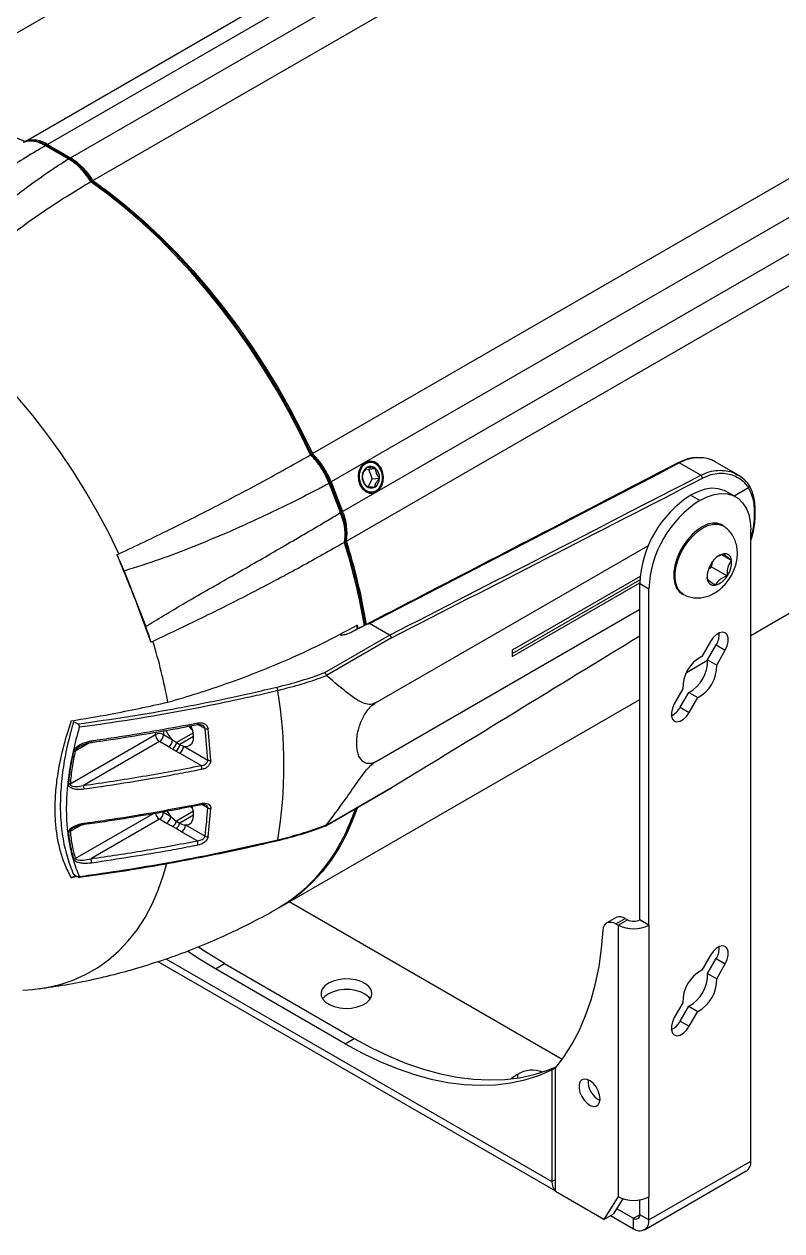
# Model space of a CAD drawing. Extents: x 6 to 132, y 2 to 97.
# Drawn here: x 15.97 to 25.63, y 5.21 to 20.6 of the extents above; entities that cross this region are included whole.
import ezdxf

# ---------------------------------------------------------------- set-up
doc = ezdxf.new("R2010")
doc.units = 0
doc.header["$MEASUREMENT"] = 0
doc.layers.add('OBJECT', color=7, linetype='CONTINUOUS')

msp = doc.modelspace()

# ---------------------------------------------------------------- linework, layer by layer
at = {"layer": 'OBJECT'}
for p, q in [((32.634, 30.159), (13.583, 19.161)), ((15.982, 19.103), (35.033, 30.101)), ((35.32, 30.061), (16.268, 19.063)), ((16.561, 18.893), (35.613, 29.892)), ((16.848, 18.603), (35.899, 29.601)), ((19.646, 15.122), (38.698, 26.12)), ((38.935, 25.759), (19.883, 14.761)), ((20.03, 14.383), (39.082, 25.381)), ((20.079, 14.006), (39.131, 25.004)), ((25.232, 12.805), (38.298, 20.348)), ((16.533, 18.881), (16.243, 19.048)), ((16.552, 18.883), (16.262, 19.05)), ((16.268, 19.063), (16.561, 18.893)), ((16.822, 18.588), (16.822, 18.588)), ((19.62, 15.106), (19.62, 15.106)), ((20.264, 14.956), (20.251, 14.919)), ((20.327, 14.93), (20.358, 14.926)), ((20.358, 14.926), (20.45, 14.934)), ((20.358, 14.926), (20.407, 14.799)), ((20.369, 15.015), (20.363, 15.014)), ((24.594, 14.846), (24.321, 15.003)), ((25.066, 14.852), (24.778, 15.018)), ((20.407, 14.799), (20.356, 14.704)), ((20.407, 14.799), (20.5, 14.808)), ((25.049, 14.858), (25.064, 14.849)), ((20.004, 14.37), (19.859, 14.744)), ((20.016, 14.381), (19.871, 14.755)), ((19.883, 14.761), (20.03, 14.383)), ((25.042, 14.57), (24.926, 14.637)), ((25.02, 14.583), (25.203, 14.689)), ((24.583, 14.524), (24.466, 14.592)), ((25.279, 14.326), (25.279, 14.389)), ((25.29, 14.341), (25.29, 14.404)), ((24.879, 14.203), (24.862, 14.213)), ((25.232, 6.103), (25.232, 14.149)), ((20.053, 13.99), (20.053, 13.99)), ((20.451, 11.945), (23.929, 13.953)), ((24.887, 13.847), (24.885, 13.846)), ((24.888, 13.846), (24.887, 13.847)), ((17.153, 13.833), (17.179, 13.845)), ((17.153, 13.833), (17.179, 13.845)), ((17.153, 13.833), (17.153, 13.833)), ((24.73, 13.681), (24.748, 13.748)), ((24.732, 13.727), (24.731, 13.724)), ((24.734, 13.728), (24.732, 13.727)), ((24.863, 13.838), (24.988, 13.765)), ((24.988, 13.765), (24.987, 13.766)), ((24.987, 13.763), (24.988, 13.765)), ((17.246, 13.625), (17.521, 12.917)), ((23.821, 13.556), (22.191, 12.615)), ((24.678, 13.527), (24.679, 13.566)), ((24.696, 13.655), (24.73, 13.681)), ((24.73, 13.681), (24.933, 13.563)), ((24.931, 13.562), (24.933, 13.563)), ((24.933, 13.563), (24.934, 13.566)), ((22.191, 12.575), (23.818, 13.514)), ((22.191, 12.535), (23.817, 13.473)), ((23.817, 13.467), (23.933, 13.399)), ((23.817, 9.18), (23.817, 13.467)), ((23.933, 9.112), (23.933, 13.399)), ((24.678, 13.527), (24.677, 13.525)), ((24.677, 13.525), (24.678, 13.524)), ((24.777, 13.444), (24.778, 13.443)), ((24.778, 13.443), (24.78, 13.444)), ((24.355, 13.336), (24.372, 13.326)), ((20.451, 11.195), (23.817, 13.138)), ((20.213, 12.938), (20.213, 12.882)), ((20.216, 12.936), (20.224, 12.887)), ((20.628, 12.808), (20.374, 12.955)), ((19.801, 12.331), (20.628, 12.808)), ((20.652, 12.773), (19.823, 12.295)), ((20.006, 12.826), (20.006, 12.801)), ((20.628, 12.808), (20.628, 12.808)), ((17.586, 12.717), (17.585, 12.717)), ((17.612, 12.729), (17.586, 12.717)), ((24.717, 12.727), (24.607, 12.537)), ((24.682, 12.494), (24.792, 12.684)), ((24.792, 12.684), (24.908, 12.617)), ((24.798, 12.426), (24.908, 12.617)), ((22.191, 12.615), (22.191, 12.535)), ((24.414, 12.333), (24.682, 12.488)), ((24.682, 12.494), (24.798, 12.426)), ((24.368, 12.122), (24.258, 11.932)), ((24.332, 11.889), (24.442, 12.079)), ((24.442, 12.079), (24.559, 12.012)), ((24.449, 11.822), (24.559, 12.012)), ((19.247, 9.35), (23.817, 11.988)), ((24.332, 11.889), (24.449, 11.822)), ((16.6, 11.709), (16.656, 11.676)), ((16.557, 10.914), (17.644, 11.541)), ((17.644, 11.541), (17.644, 11.57)), ((17.747, 11.589), (17.747, 11.541)), ((17.747, 11.541), (17.863, 11.474)), ((18.127, 11.562), (17.912, 11.438)), ((18.181, 11.669), (18.182, 11.669)), ((18.277, 11.616), (18.182, 11.67)), ((16.804, 11.437), (16.621, 11.331)), ((17.696, 11.451), (16.727, 10.892)), ((16.827, 11.441), (16.827, 11.441)), ((17.811, 11.384), (17.696, 11.451)), ((17.912, 11.438), (17.955, 11.413)), ((18.131, 11.515), (17.955, 11.413)), ((18.004, 11.393), (18.311, 11.216)), ((17.904, 11.331), (17.861, 11.356)), ((17.952, 11.303), (17.904, 11.331)), ((18.225, 11.145), (17.952, 11.303)), ((19.817, 10.378), (20.646, 10.856)), ((19.823, 10.385), (20.652, 10.864)), ((18.097, 10.622), (18.118, 10.601)), ((18.232, 10.649), (18.232, 10.649)), ((18.311, 10.606), (18.233, 10.651)), ((16.621, 9.961), (17.618, 10.536)), ((17.696, 10.461), (16.822, 9.957)), ((17.787, 10.408), (17.696, 10.461)), ((17.747, 10.551), (17.839, 10.498)), ((18.127, 10.562), (17.912, 10.438)), ((18.131, 10.514), (17.955, 10.413)), ((16.707, 10.39), (16.557, 10.304)), ((16.732, 10.396), (16.732, 10.396)), ((17.906, 10.343), (17.863, 10.368)), ((17.912, 10.438), (17.955, 10.413)), ((18.029, 10.389), (18.277, 10.246)), ((18.175, 10.185), (17.977, 10.299)), ((16.568, 9.715), (16.621, 9.746)), ((16.657, 9.73), (16.568, 9.715)), ((16.656, 9.726), (16.599, 9.758)), ((22.83, 7.4), (19.349, 9.409)), ((23.516, 9.208), (23.399, 9.141)), ((23.514, 9.129), (23.631, 9.197)), ((23.514, 9.129), (23.544, 9.112)), ((23.544, 9.112), (23.661, 9.179)), ((23.544, 9.112), (23.544, 5.649)), ((23.631, 9.197), (23.661, 9.179)), ((23.816, 9.179), (23.817, 9.18)), ((23.933, 9.112), (23.816, 9.179)), ((23.933, 9.112), (23.817, 9.18)), ((23.933, 9.112), (23.933, 5.649)), ((23.933, 9.112), (23.933, 9.112)), ((17.675, 8.648), (22.743, 5.722)), ((17.777, 8.682), (22.698, 5.841)), ((18.408, 8.554), (18.525, 8.621)), ((18.525, 8.621), (20.177, 7.667)), ((24.717, 8.727), (24.607, 8.537)), ((24.682, 8.494), (24.792, 8.684)), ((24.792, 8.684), (24.908, 8.617)), ((24.798, 8.426), (24.908, 8.617)), ((20.061, 7.6), (18.408, 8.554)), ((24.682, 8.494), (24.798, 8.426)), ((24.368, 8.122), (24.258, 7.932)), ((24.332, 7.889), (24.442, 8.079)), ((24.442, 8.079), (24.559, 8.012)), ((24.449, 7.822), (24.559, 8.012)), ((24.332, 7.889), (24.449, 7.822)), ((20.061, 7.6), (20.177, 7.667)), ((22.698, 7.265), (22.751, 7.296)), ((22.698, 7.265), (22.698, 5.841)), ((22.743, 5.716), (22.743, 7.286)), ((22.26, 7.209), (22.26, 7.162)), ((23.933, 5.353), (25.232, 6.103)), ((22.698, 5.841), (22.743, 5.867)), ((23.876, 5.227), (25.175, 5.977)), ((23.36, 5.36), (22.743, 5.716)), ((23.543, 5.65), (23.36, 5.36)), ((23.601, 5.624), (23.477, 5.428)), ((23.544, 5.649), (23.543, 5.65)), ((23.817, 5.42), (23.817, 5.609)), ((23.933, 5.353), (23.933, 5.649)), ((23.933, 5.649), (23.933, 5.649)), ((23.36, 5.36), (23.477, 5.428)), ((23.446, 5.41), (23.739, 5.241)), ((23.522, 5.5), (23.739, 5.375)), ((23.739, 5.375), (23.817, 5.42)), ((23.933, 5.353), (23.817, 5.42)), ((23.739, 5.241), (23.739, 5.375))]:
    msp.add_line(p, q, dxfattribs=at)
at = {"layer": 'OBJECT', "flags": 128}
for points in [[(13.566, 19.151), (13.619, 19.181), (13.782, 19.26), (13.953, 19.324), (14.131, 19.373), (14.317, 19.406), (14.509, 19.423), (14.707, 19.425), (14.91, 19.41), (15.118, 19.38), (15.329, 19.334), (15.544, 19.272), (15.762, 19.195), (15.982, 19.103)], [(19.62, 15.106), (19.484, 15.387), (19.339, 15.665), (19.185, 15.937), (19.022, 16.205), (18.851, 16.467), (18.672, 16.722), (18.486, 16.969), (18.294, 17.208), (18.097, 17.438), (17.893, 17.658), (17.686, 17.867), (17.474, 18.065), (17.259, 18.252), (17.041, 18.426), (16.822, 18.588)], [(16.848, 18.603), (17.067, 18.442), (17.285, 18.267), (17.5, 18.081), (17.712, 17.882), (17.92, 17.673), (18.123, 17.453), (18.321, 17.223), (18.513, 16.984), (18.698, 16.737), (18.877, 16.482), (19.048, 16.22), (19.211, 15.952), (19.365, 15.68), (19.511, 15.402), (19.646, 15.122)], [(17.179, 13.845), (17.048, 14.112), (16.907, 14.376), (16.757, 14.635), (16.598, 14.888), (16.432, 15.135), (16.259, 15.376), (16.079, 15.608), (15.893, 15.831), (15.701, 16.045), (15.504, 16.249), (15.304, 16.442), (15.099, 16.624), (14.892, 16.793), (14.683, 16.95)], [(20.462, 14.635), (20.502, 14.668), (20.531, 14.715), (20.548, 14.771), (20.551, 14.832), (20.54, 14.891), (20.515, 14.945), (20.479, 14.988), (20.435, 15.016), (20.387, 15.026), (20.34, 15.019), (20.296, 14.994), (20.262, 14.954), (20.238, 14.902), (20.228, 14.843), (20.232, 14.782), (20.251, 14.724), (20.281, 14.676), (20.322, 14.64), (20.368, 14.62), (20.416, 14.619), (20.462, 14.635)], [(20.524, 14.899), (20.496, 14.949), (20.459, 14.986), (20.414, 15.007), (20.367, 15.01), (20.323, 14.994), (20.285, 14.962), (20.257, 14.916), (20.242, 14.861), (20.242, 14.802), (20.256, 14.745), (20.283, 14.695), (20.321, 14.658), (20.365, 14.637), (20.412, 14.634), (20.457, 14.649), (20.495, 14.682), (20.523, 14.728), (20.537, 14.783), (20.538, 14.842), (20.524, 14.899)], [(24.926, 14.637), (24.892, 14.654), (24.817, 14.675), (24.736, 14.68), (24.649, 14.667), (24.559, 14.637), (24.466, 14.592)], [(24.583, 14.524), (24.675, 14.57), (24.766, 14.6), (24.853, 14.612), (24.934, 14.608), (25.008, 14.587), (25.074, 14.549), (25.129, 14.495), (25.174, 14.427), (25.206, 14.345), (25.226, 14.252), (25.232, 14.149)], [(24.384, 13.32), (24.38, 13.322), (24.337, 13.354), (24.303, 13.399), (24.28, 13.458), (24.269, 13.527), (24.27, 13.603), (24.283, 13.686), (24.307, 13.771), (24.343, 13.856), (24.388, 13.937), (24.442, 14.013), (24.501, 14.08), (24.565, 14.137), (24.631, 14.181), (24.696, 14.211), (24.76, 14.225), (24.818, 14.224), (24.871, 14.207), (24.89, 14.196)], [(24.862, 14.213), (24.853, 14.217), (24.801, 14.234), (24.743, 14.235), (24.679, 14.221), (24.614, 14.191), (24.548, 14.147)], [(24.548, 14.147), (24.484, 14.09), (24.425, 14.023), (24.371, 13.947), (24.326, 13.865), (24.29, 13.781), (24.266, 13.696), (24.252, 13.613), (24.251, 13.536), (24.263, 13.468), (24.286, 13.409), (24.32, 13.363), (24.355, 13.336)], [(24.908, 12.617), (24.933, 12.671), (24.946, 12.725), (24.946, 12.774), (24.933, 12.812), (24.908, 12.838), (24.874, 12.847), (24.834, 12.838), (24.791, 12.814), (24.751, 12.776), (24.717, 12.727)], [(24.258, 11.932), (24.233, 11.878), (24.22, 11.824), (24.22, 11.775), (24.233, 11.736), (24.258, 11.711), (24.292, 11.702), (24.332, 11.71), (24.374, 11.735), (24.415, 11.773), (24.449, 11.822)], [(18.004, 11.393), (18.048, 11.39), (18.084, 11.404), (18.111, 11.433), (18.127, 11.475), (18.131, 11.528), (18.121, 11.587), (18.1, 11.648), (18.098, 11.653)], [(18.118, 11.598), (18.109, 11.606), (18.074, 11.647)], [(18.076, 11.647), (18.095, 11.624), (18.117, 11.602)], [(18.182, 11.669), (18.182, 11.669), (18.183, 11.67), (18.185, 11.673), (18.186, 11.677), (18.186, 11.683), (18.186, 11.689)], [(16.827, 11.441), (16.827, 11.441), (16.829, 11.442), (16.83, 11.445), (16.831, 11.449), (16.831, 11.455), (16.831, 11.461)], [(18.029, 10.389), (18.069, 10.395), (18.1, 10.417), (18.122, 10.453), (18.131, 10.502), (18.128, 10.558), (18.112, 10.619), (18.109, 10.627)], [(18.119, 10.597), (18.109, 10.606), (18.093, 10.623)], [(17.747, 10.551), (17.736, 10.556), (17.735, 10.557)], [(20.218, 10.609), (20.166, 10.469), (20.083, 10.281), (19.989, 10.104), (19.883, 9.94), (19.767, 9.79), (19.641, 9.653), (19.506, 9.529), (19.36, 9.421), (19.23, 9.34)], [(15.953, 8.284), (16.077, 8.291), (16.257, 8.315), (16.43, 8.355), (16.596, 8.41), (16.754, 8.481), (16.904, 8.566), (17.045, 8.667), (17.177, 8.782), (17.298, 8.911), (17.41, 9.053), (17.511, 9.209), (17.601, 9.378), (17.68, 9.558), (17.748, 9.751), (17.789, 9.895)], [(23.352, 9.049), (23.357, 9.08), (23.368, 9.107), (23.383, 9.128), (23.404, 9.143), (23.428, 9.151), (23.455, 9.151), (23.484, 9.144), (23.514, 9.129)], [(22.743, 7.286), (22.855, 7.436), (22.957, 7.598), (23.048, 7.773), (23.127, 7.959), (23.196, 8.157), (23.253, 8.366), (23.298, 8.584), (23.331, 8.812), (23.352, 9.049)], [(18.408, 8.554), (18.186, 8.69), (18.052, 8.779)], [(18.525, 8.621), (18.302, 8.757), (18.19, 8.831)], [(24.908, 8.617), (24.933, 8.671), (24.946, 8.725), (24.946, 8.774), (24.933, 8.812), (24.908, 8.838), (24.874, 8.847), (24.834, 8.838), (24.791, 8.814), (24.751, 8.776), (24.717, 8.727)], [(19.849, 8.371), (19.802, 8.337), (19.77, 8.297), (19.755, 8.254), (19.757, 8.211), (19.777, 8.169), (19.812, 8.13), (19.863, 8.098), (19.924, 8.073), (19.995, 8.057), (20.069, 8.05), (20.145, 8.054), (20.216, 8.068), (20.281, 8.091), (20.334, 8.121), (20.374, 8.159), (20.397, 8.2), (20.404, 8.243), (20.393, 8.287), (20.365, 8.327), (20.322, 8.363), (20.265, 8.392), (20.199, 8.412), (20.126, 8.424), (20.051, 8.425), (19.977, 8.416), (19.908, 8.398), (19.849, 8.371)], [(19.849, 8.236), (19.802, 8.202), (19.775, 8.171)], [(20.383, 8.171), (20.365, 8.193), (20.322, 8.228), (20.265, 8.257), (20.199, 8.278), (20.126, 8.289), (20.051, 8.291), (19.977, 8.282), (19.908, 8.263), (19.849, 8.236)], [(24.258, 7.932), (24.233, 7.878), (24.22, 7.824), (24.22, 7.775), (24.233, 7.736), (24.258, 7.711), (24.292, 7.702), (24.332, 7.71), (24.374, 7.735), (24.415, 7.773), (24.449, 7.822)], [(20.061, 7.6), (20.283, 7.479), (20.506, 7.373), (20.726, 7.282), (20.945, 7.207), (21.16, 7.148), (21.372, 7.106), (21.58, 7.079), (21.782, 7.069), (21.979, 7.076), (22.17, 7.099), (22.354, 7.138), (22.53, 7.194), (22.698, 7.265)], [(20.177, 7.667), (20.4, 7.546), (20.622, 7.44), (20.843, 7.349), (21.061, 7.274), (21.277, 7.216), (21.488, 7.173), (21.696, 7.147), (21.899, 7.137), (22.096, 7.143), (22.286, 7.166), (22.47, 7.205), (22.647, 7.261), (22.76, 7.307)], [(22.26, 7.209), (22.214, 7.178), (22.173, 7.15)], [(23.312, 6.897), (23.306, 6.946), (23.288, 6.998), (23.261, 7.048), (23.226, 7.092), (23.187, 7.125), (23.146, 7.145), (23.109, 7.149), (23.077, 7.138), (23.055, 7.113), (23.043, 7.075), (23.043, 7.029), (23.055, 6.978), (23.077, 6.926), (23.109, 6.879), (23.146, 6.84), (23.187, 6.813), (23.226, 6.801), (23.261, 6.804), (23.288, 6.822), (23.306, 6.854), (23.312, 6.897)]]:
    msp.add_lwpolyline(points, dxfattribs=at)
at = {"layer": 'OBJECT'}
for centre, radius, start, end in [((16.085, 18.798), 0.322, 55.263, 108.7046), ((16.254, 19.034), 0.018, 64.419, 128.6029), ((16.544, 18.867), 0.0178, 63.1745, 128.7372), ((16.106, 18.158), 0.865, 30.9757, 58.2421), ((18.928, 14.392), 1.024, 21.1341, 45.4682), ((20.397, 14.863), 0.156, 110.5669, 159.0404), ((20.415, 14.836), 0.135, 123.4915, 179.9176), ((20.386, 14.868), 0.0926, 45.9029, 119.3519), ((20.339, 14.818), 0.161, 356.1481, 46.2632), ((24.311, 14.988), 0.0184, 54.1144, 113.3845), ((20.44, 14.825), 0.161, 176.1478, 226.2634), ((20.364, 14.808), 0.135, 303.4915, 359.9173), ((24.563, 14.799), 0.0556, 9.0014, 56.2242), ((19.853, 14.762), 0.0191, 287.2482, 340.0296), ((20.394, 14.776), 0.0926, 225.9029, 299.352), ((24.726, 14.409), 0.553, 357.9025, 30.3695), ((25.222, 13.406), 1.406, 122.4874, 177.5126), ((25.338, 13.338), 1.406, 122.4872, 177.5128), ((19.998, 14.389), 0.0197, 287.7359, 338.7872), ((19.381, 14.106), 0.706, 351.8163, 23.1118), ((24.211, 14.338), 1.068, 343.0087, 359.3409), ((25.271, 14.406), 0.0185, 294.3768, 354.2847), ((25.271, 14.343), 0.0185, 294.3745, 354.2885), ((12.634, 11.657), 7.807, 9.4844, 17.5042), ((12.608, 11.642), 7.806, 9.4778, 17.5043), ((24.952, 13.603), 0.252, 105.4328, 150.1482), ((24.901, 13.761), 0.0859, 3.4713, 98.3843), ((24.98, 13.551), 0.303, 145.2125, 184.5782), ((24.685, 13.739), 0.303, 325.2125, 4.5782), ((24.713, 13.687), 0.252, 285.4328, 330.1481), ((24.764, 13.529), 0.0859, 183.4709, 278.3847), ((24.573, 12.82), 0.258, 328.0874, 3.6615), ((10.708, 10.608), 7.222, 10.7372, 17.0749), ((24.821, 12.137), 0.454, 118.1885, 181.8114), ((24.228, 12.479), 0.454, 298.1885, 1.8116), ((24.344, 12.412), 0.454, 298.1885, 1.8116), ((19.108, 12.095), 0.0969, 3.4504, 31.1147), ((13.33, 11.15), 5.951, 350.8135, 9.1865), ((24.105, 12.01), 0.258, 296.343, 331.9129), ((17.696, 11.441), 0.113, 62.6096, 117.3903), ((17.756, 11.546), 0.113, 182.6055, 237.3946), ((17.635, 11.546), 0.113, 302.6055, 357.3945), ((18.141, 11.773), 0.408, 206.0577, 227.0493), ((18.297, 11.676), 0.0637, 251.1285, 285.7646), ((11.88, 10.87), 6.44, 3.0786, 6.6477), ((11.883, 10.865), 6.475, 3.0784, 6.6479), ((17.75, 11.48), 0.113, 302.6055, 357.3945), ((17.798, 11.453), 0.115, 302.8677, 352.7038), ((18.056, 11.683), 0.284, 227.3141, 239.6085), ((17.842, 11.428), 0.115, 302.8677, 352.7038), ((17.891, 11.398), 0.113, 302.6055, 357.3945), ((18.051, 11.574), 0.187, 239.4042, 255.6588), ((16.608, 11.385), 0.0556, 264.6977, 283.112), ((18.124, 11.095), 0.113, 0.865, 26.5704), ((18.335, 11.271), 0.0596, 246.3725, 283.818), ((16.537, 10.96), 0.0504, 271.5176, 292.2082), ((16.583, 10.841), 0.152, 0.5686, 19.4579), ((18.222, 10.661), 0.0155, 311.9099, 12.1038), ((17.758, 10.558), 0.115, 188.1136, 237.1126), ((17.635, 10.556), 0.113, 302.6054, 357.3945), ((17.726, 10.504), 0.113, 302.6054, 357.3945), ((18.148, 10.776), 0.415, 210.4756, 221.9855), ((18.07, 10.703), 0.309, 221.5159, 239.1963), ((13.584, 10.87), 4.734, 352.4192, 356.8009), ((18.339, 10.653), 0.0548, 239.3555, 280.7242), ((13.596, 10.865), 4.76, 352.419, 356.8011), ((17.49, 11.512), 2.854, 333.2714, 341.2237), ((16.719, 10.407), 0.0172, 320.2303, 11.6848), ((17.8, 10.464), 0.115, 302.918, 346.7207), ((17.843, 10.439), 0.115, 302.918, 346.7207), ((18.042, 10.554), 0.166, 238.4956, 265.3913), ((17.916, 10.394), 0.113, 302.6054, 357.3945), ((16.529, 10.343), 0.0478, 281.4035, 304.6263), ((18.073, 10.135), 0.113, 357.9123, 26.2942), ((18.307, 10.289), 0.0525, 235.2884, 278.8271), ((19.194, 10.199), 0.0112, 299.7661, 8.2956), ((18.128, 11.156), 2.123, 300.718, 334.1153), ((16.59, 9.997), 0.0474, 286.3378, 310.9654), ((16.681, 9.907), 0.15, 358.2133, 19.6979), ((23.564, 9.104), 0.114, 53.9598, 114.7296), ((23.739, 9.487), 0.423, 242.6095, 297.3905), ((23.739, 9.33), 0.169, 242.6098, 297.3902), ((24.573, 8.82), 0.258, 328.0873, 3.6616), ((24.821, 8.137), 0.454, 118.1885, 181.8114), ((24.228, 8.479), 0.454, 298.1884, 1.8116), ((24.344, 8.412), 0.454, 298.1884, 1.8116), ((24.105, 8.01), 0.258, 296.3428, 331.913), ((22.451, 6.892), 0.37, 69.3209, 121.1549), ((23.433, 7.123), 0.275, 176.432, 243.5626), ((25.102, 6.086), 0.132, 304.0572, 7.2549), ((22.842, 5.828), 0.144, 175.0618, 226.8159), ((23.739, 6.024), 0.423, 242.6095, 297.3905), ((23.769, 5.412), 0.0481, 230.7969, 9.2139), ((23.815, 5.334), 0.12, 230.7967, 9.214)]:
    msp.add_arc(centre, radius, start, end, dxfattribs=at)
for centre, major_axis, ratio, start_param, end_param in [((35.486, 25.291), (93.949, 49.473), 0.037092, 4.531337, 4.573764), ((37.249, 24.273), (59.942, 31.565), 0.037092, 4.411951, 4.480186), ((37.247, 24.243), (59.943, 31.534), 0.037465, 4.412217, 4.480443), ((37.247, 24.243), (59.938, 37.541), 0.037478, 4.408454, 4.462989)]:
    msp.add_ellipse(centre, major_axis=major_axis, ratio=ratio, start_param=start_param, end_param=end_param, dxfattribs=at)
for points, knots in [([(16.243, 19.048), (16.216, 19.062), (16.162, 19.09), (16.094, 19.105), (16.023, 19.11), (15.983, 19.097), (15.956, 19.088)], [0, 0, 0, 0, 0.255303, 0.519951, 0.668305, 1, 1, 1, 1]), ([(16.262, 19.049), (16.242, 19.06), (16.198, 19.084), (16.131, 19.105), (16.063, 19.113), (16.009, 19.108), (15.981, 19.096), (15.971, 19.092)], [0, 0, 0, 0, 0.199719, 0.430662, 0.662803, 0.889537, 1, 1, 1, 1]), ([(16.243, 19.048), (16.192, 19.018), (15.967, 18.886), (15.565, 18.627), (15.093, 18.289), (14.676, 17.966), (14.314, 17.671), (14.068, 17.467), (13.945, 17.365)], [0, 0, 0, 0, 0.0672975, 0.2970487, 0.5267956, 0.6845076, 0.8423459, 1, 1, 1, 1]), ([(14.494, 17.048), (14.545, 17.112), (14.73, 17.347), (15.077, 17.722), (15.543, 18.155), (16.029, 18.548), (16.365, 18.77), (16.533, 18.881)], [0, 0, 0, 0, 0.085075, 0.310548, 0.536056, 0.768026, 1, 1, 1, 1]), ([(16.822, 18.588), (16.819, 18.593), (16.798, 18.626), (16.755, 18.686), (16.687, 18.762), (16.613, 18.83), (16.56, 18.863), (16.533, 18.881)], [0, 0, 0, 0, 0.035982, 0.26462, 0.499883, 0.745783, 1, 1, 1, 1]), ([(16.838, 18.59), (16.827, 18.608), (16.799, 18.653), (16.746, 18.719), (16.683, 18.786), (16.618, 18.842), (16.573, 18.869), (16.552, 18.882)], [0, 0, 0, 0, 0.142856, 0.361495, 0.581255, 0.800204, 1, 1, 1, 1]), ([(16.822, 18.588), (16.642, 18.479), (16.282, 18.26), (15.744, 17.87), (15.208, 17.439), (14.858, 17.113), (14.683, 16.95)], [0, 0, 0, 0, 0.247337, 0.4962, 0.7473, 1, 1, 1, 1]), ([(16.822, 18.588), (16.824, 18.589), (16.83, 18.592), (16.835, 18.593), (16.837, 18.592), (16.837, 18.591)], [0, 0, 0, 0, 0.379517, 0.758768, 1, 1, 1, 1]), ([(19.635, 15.112), (19.618, 15.148), (19.56, 15.271), (19.455, 15.482), (19.317, 15.74), (19.171, 15.995), (19.017, 16.245), (18.856, 16.49), (18.688, 16.728), (18.514, 16.96), (18.335, 17.185), (18.15, 17.402), (17.961, 17.61), (17.767, 17.809), (17.57, 17.999), (17.369, 18.178), (17.166, 18.347), (16.988, 18.484), (16.878, 18.562), (16.837, 18.592)], [0, 0, 0, 0, 0.025392, 0.087862, 0.150335, 0.212809, 0.275282, 0.337756, 0.400231, 0.462708, 0.525188, 0.587671, 0.650157, 0.712648, 0.775144, 0.837645, 0.900152, 0.962666, 1, 1, 1, 1]), ([(17.179, 13.845), (17.396, 13.948), (17.829, 14.153), (18.453, 14.469), (19.057, 14.787), (19.432, 15), (19.62, 15.106)], [0, 0, 0, 0, 0.246859, 0.493718, 0.746859, 1, 1, 1, 1]), ([(19.62, 15.106), (19.623, 15.108), (19.628, 15.111), (19.633, 15.113), (19.634, 15.112), (19.635, 15.112)], [0, 0, 0, 0, 0.3345, 0.668767, 1, 1, 1, 1]), ([(19.859, 14.744), (19.846, 14.774), (19.819, 14.837), (19.768, 14.927), (19.708, 15.011), (19.658, 15.07), (19.628, 15.099), (19.62, 15.106)], [0, 0, 0, 0, 0.228634, 0.463902, 0.692531, 0.927787, 1, 1, 1, 1]), ([(19.871, 14.755), (19.86, 14.781), (19.837, 14.837), (19.792, 14.918), (19.738, 14.998), (19.685, 15.063), (19.649, 15.097), (19.634, 15.111)], [0, 0, 0, 0, 0.196056, 0.415271, 0.635049, 0.854204, 1, 1, 1, 1]), ([(24.303, 15.005), (23.954, 14.823), (22.581, 14.11), (21.206, 13.397), (20.181, 12.866)], [0, 0, 0, 0, 0.2543725, 1, 1, 1, 1]), ([(20.363, 15.013), (20.346, 15.01), (20.314, 15.004), (20.275, 14.968), (20.259, 14.935), (20.251, 14.919)], [0, 0, 0, 0, 0.359619, 0.674422, 1, 1, 1, 1]), ([(20.341, 14.949), (20.327, 14.932), (20.303, 14.904), (20.286, 14.864), (20.282, 14.845), (20.28, 14.836)], [0, 0, 0, 0, 0.439126, 0.751373, 1, 1, 1, 1]), ([(20.45, 14.934), (20.43, 14.936), (20.394, 14.939), (20.359, 14.944), (20.346, 14.947), (20.341, 14.949)], [0, 0, 0, 0, 0.439125, 0.751374, 1, 1, 1, 1]), ([(20.342, 15.009), (20.357, 15.013), (20.389, 15.022), (20.439, 15.008), (20.485, 14.974), (20.52, 14.922), (20.542, 14.858), (20.545, 14.788), (20.531, 14.72), (20.508, 14.685), (20.496, 14.667)], [0, 0, 0, 0, 0.11487, 0.238582, 0.362282, 0.48731, 0.61582, 0.744326, 0.87346, 1, 1, 1, 1]), ([(20.5, 14.808), (20.495, 14.814), (20.481, 14.833), (20.462, 14.868), (20.452, 14.906), (20.451, 14.927), (20.45, 14.934)], [0, 0, 0, 0, 0.156024, 0.493707, 0.819057, 1, 1, 1, 1]), ([(24.541, 15.072), (24.517, 15.07), (24.465, 15.066), (24.385, 15.044), (24.33, 15.017), (24.303, 15.005)], [0, 0, 0, 0, 0.303407, 0.6635158, 1, 1, 1, 1]), ([(24.552, 15.07), (24.515, 15.066), (24.439, 15.057), (24.361, 15.022), (24.321, 15.003)], [0, 0, 0, 0, 0.485329, 1, 1, 1, 1]), ([(24.777, 15.016), (24.769, 15.022), (24.733, 15.046), (24.657, 15.068), (24.587, 15.069), (24.552, 15.07)], [0, 0, 0, 0, 0.129167, 0.569747, 1, 1, 1, 1]), ([(20.28, 14.836), (20.28, 14.829), (20.282, 14.808), (20.292, 14.77), (20.311, 14.734), (20.325, 14.715), (20.329, 14.709)], [0, 0, 0, 0, 0.180943, 0.506293, 0.843976, 1, 1, 1, 1]), ([(20.439, 14.695), (20.443, 14.711), (20.449, 14.738), (20.474, 14.778), (20.492, 14.799), (20.5, 14.808)], [0, 0, 0, 0, 0.439125, 0.751374, 1, 1, 1, 1]), ([(24.594, 14.846), (24.63, 14.862), (24.704, 14.895), (24.814, 14.913), (24.921, 14.907), (25.001, 14.888), (25.04, 14.864), (25.049, 14.858)], [0, 0, 0, 0, 0.228303, 0.463345, 0.691506, 0.926026, 1, 1, 1, 1]), ([(25.205, 14.69), (25.2, 14.696), (25.175, 14.731), (25.119, 14.785), (25.032, 14.837), (24.935, 14.866), (24.831, 14.872), (24.724, 14.855), (24.653, 14.824), (24.618, 14.808)], [0, 0, 0, 0, 0.036931, 0.200067, 0.363202, 0.522512, 0.681797, 0.840909, 1, 1, 1, 1]), ([(25.208, 14.723), (25.206, 14.726), (25.189, 14.753), (25.147, 14.794), (25.095, 14.837), (25.06, 14.854), (25.049, 14.86)], [0, 0, 0, 0, 0.045106, 0.437875, 0.829542, 1, 1, 1, 1]), ([(19.859, 14.744), (19.807, 14.716), (19.578, 14.594), (19.152, 14.381), (18.624, 14.14), (18.136, 13.937), (17.7, 13.769), (17.397, 13.673), (17.246, 13.625)], [0, 0, 0, 0, 0.067297, 0.297049, 0.526796, 0.684508, 0.842346, 1, 1, 1, 1]), ([(20.329, 14.709), (20.34, 14.707), (20.358, 14.703), (20.401, 14.698), (20.427, 14.696), (20.439, 14.695)], [0, 0, 0, 0, 0.439126, 0.7513747, 1, 1, 1, 1]), ([(25.203, 14.689), (25.204, 14.689), (25.204, 14.689), (25.205, 14.69), (25.205, 14.69)], [0, 0, 0, 0, 0.681974, 1, 1, 1, 1]), ([(25.208, 14.723), (25.209, 14.722), (25.212, 14.718), (25.213, 14.71), (25.211, 14.7), (25.207, 14.693), (25.205, 14.69)], [0, 0, 0, 0, 0.132853, 0.422055, 0.711024, 1, 1, 1, 1]), ([(25.29, 14.404), (25.289, 14.421), (25.288, 14.471), (25.278, 14.548), (25.256, 14.632), (25.23, 14.689), (25.212, 14.718), (25.207, 14.725)], [0, 0, 0, 0, 0.137414, 0.398285, 0.659289, 0.919306, 1, 1, 1, 1]), ([(17.521, 12.917), (17.595, 12.962), (17.865, 13.129), (18.332, 13.399), (18.91, 13.729), (19.473, 14.054), (19.827, 14.265), (20.004, 14.37)], [0, 0, 0, 0, 0.085075, 0.310548, 0.536056, 0.768026, 1, 1, 1, 1]), ([(20.053, 13.99), (20.054, 13.994), (20.059, 14.023), (20.064, 14.08), (20.058, 14.17), (20.04, 14.267), (20.016, 14.335), (20.004, 14.37)], [0, 0, 0, 0, 0.035982, 0.264619, 0.499883, 0.745783, 1, 1, 1, 1]), ([(20.062, 14.003), (20.065, 14.016), (20.073, 14.053), (20.074, 14.122), (20.066, 14.206), (20.047, 14.294), (20.026, 14.352), (20.016, 14.381)], [0, 0, 0, 0, 0.12372, 0.342702, 0.564032, 0.783203, 1, 1, 1, 1]), ([(25.232, 14.001), (25.242, 14.035), (25.263, 14.106), (25.282, 14.21), (25.289, 14.288), (25.29, 14.331), (25.29, 14.341)], [0, 0, 0, 0, 0.291989, 0.600553, 0.909619, 1, 1, 1, 1]), ([(24.827, 13.383), (24.842, 13.395), (24.878, 13.425), (24.93, 13.483), (24.98, 13.556), (25.02, 13.637), (25.048, 13.721), (25.062, 13.805), (25.063, 13.885), (25.051, 13.962), (25.027, 14.033), (24.991, 14.097), (24.946, 14.153), (24.909, 14.181), (24.891, 14.195)], [0, 0, 0, 0, 0.061501, 0.152121, 0.243577, 0.336613, 0.432277, 0.521462, 0.608038, 0.690979, 0.771092, 0.849473, 0.926929, 1, 1, 1, 1]), ([(20.064, 14.003), (20.064, 14.003), (20.064, 14), (20.061, 13.996), (20.056, 13.992), (20.053, 13.99)], [0, 0, 0, 0, 0.069313, 0.534495, 1, 1, 1, 1]), ([(20.319, 12.942), (20.318, 12.946), (20.305, 13.037), (20.27, 13.216), (20.212, 13.48), (20.143, 13.742), (20.092, 13.918), (20.064, 14.005), (20.063, 14.007)], [0, 0, 0, 0, 0.01222, 0.26081, 0.50938, 0.757931, 0.993392, 1, 1, 1, 1]), ([(20.053, 13.99), (19.87, 13.887), (19.504, 13.679), (18.907, 13.363), (18.279, 13.045), (17.834, 12.834), (17.612, 12.729)], [0, 0, 0, 0, 0.24686, 0.49372, 0.74686, 1, 1, 1, 1]), ([(24.83, 13.821), (24.838, 13.826), (24.855, 13.836), (24.875, 13.842), (24.885, 13.846)], [0, 0, 0, 0, 0.471199, 1, 1, 1, 1]), ([(24.888, 13.846), (24.893, 13.84), (24.902, 13.829), (24.944, 13.797), (24.974, 13.775), (24.987, 13.766)], [0, 0, 0, 0, 0.437638, 0.757907, 1, 1, 1, 1]), ([(17.153, 13.833), (17.229, 13.647), (17.345, 13.366), (17.486, 12.994), (17.552, 12.809), (17.585, 12.717)], [0, 0, 0, 0, 0.496895, 0.748447, 1, 1, 1, 1]), ([(17.246, 13.625), (17.232, 13.659), (17.204, 13.729), (17.17, 13.798), (17.153, 13.833)], [0, 0, 0, 0, 0.49156, 1, 1, 1, 1]), ([(24.987, 13.763), (24.971, 13.74), (24.942, 13.7), (24.93, 13.626), (24.933, 13.584), (24.934, 13.566)], [0, 0, 0, 0, 0.437638, 0.757908, 1, 1, 1, 1]), ([(24.931, 13.562), (24.921, 13.558), (24.887, 13.546), (24.833, 13.518), (24.797, 13.478), (24.784, 13.453), (24.78, 13.444)], [0, 0, 0, 0, 0.147129, 0.493543, 0.827307, 1, 1, 1, 1]), ([(24.777, 13.444), (24.754, 13.46), (24.714, 13.489), (24.686, 13.513), (24.681, 13.521), (24.678, 13.524)], [0, 0, 0, 0, 0.437638, 0.757909, 1, 1, 1, 1]), ([(24.386, 13.321), (24.397, 13.316), (24.429, 13.299), (24.489, 13.286), (24.561, 13.281), (24.632, 13.289), (24.702, 13.309), (24.767, 13.34), (24.807, 13.369), (24.827, 13.383)], [0, 0, 0, 0, 0.0782232, 0.2340036, 0.3860064, 0.5368937, 0.6895176, 0.8469387, 1, 1, 1, 1]), ([(17.804, 11.954), (17.932, 11.991), (18.189, 12.067), (18.563, 12.193), (18.928, 12.329), (19.331, 12.495), (19.767, 12.694), (20.066, 12.855), (20.216, 12.936)], [0, 0, 0, 0, 0.145761, 0.291523, 0.4385, 0.585476, 0.79231, 1, 1, 1, 1]), ([(20.374, 12.955), (20.374, 12.955), (20.374, 12.955), (20.372, 12.955), (20.37, 12.955), (20.361, 12.952), (20.328, 12.939), (20.245, 12.899), (20.171, 12.86), (20.119, 12.833)], [0, 0, 0, 0, 0.001905, 0.004352, 0.009023, 0.026239, 0.09449, 0.366335, 1, 1, 1, 1]), ([(17.586, 12.717), (17.578, 12.748), (17.56, 12.812), (17.534, 12.881), (17.521, 12.917)], [0, 0, 0, 0, 0.491563, 1, 1, 1, 1]), ([(20.119, 12.833), (20.104, 12.827), (20.075, 12.815), (20.038, 12.808), (20.02, 12.809), (20.02, 12.809)], [0, 0, 0, 0, 0.495542, 0.991862, 1, 1, 1, 1]), ([(20.628, 12.808), (20.631, 12.806), (20.637, 12.802), (20.644, 12.792), (20.649, 12.783), (20.651, 12.776), (20.652, 12.773), (20.652, 12.773)], [0, 0, 0, 0, 0.2703339, 0.5406603, 0.8110376, 0.9725703, 1, 1, 1, 1]), ([(19.191, 12.145), (19.296, 12.171), (19.507, 12.225), (19.703, 12.295), (19.801, 12.331)], [0, 0, 0, 0, 0.4976823, 1, 1, 1, 1]), ([(19.801, 12.331), (19.801, 12.331), (19.803, 12.329), (19.807, 12.325), (19.814, 12.317), (19.82, 12.306), (19.822, 12.298), (19.823, 12.295)], [0, 0, 0, 0, 0.012955, 0.190783, 0.461144, 0.730556, 1, 1, 1, 1]), ([(19.826, 12.29), (19.805, 12.283), (19.702, 12.244), (19.499, 12.176), (19.307, 12.127), (19.205, 12.1)], [0, 0, 0, 0, 0.104523, 0.52294, 1, 1, 1, 1]), ([(19.823, 12.295), (19.823, 12.294), (19.824, 12.292), (19.825, 12.291), (19.826, 12.29)], [0, 0, 0, 0, 0.514657, 1, 1, 1, 1]), ([(20.451, 11.945), (20.43, 11.937), (20.379, 11.916), (20.282, 11.942), (20.167, 12.009), (20.013, 12.134), (19.896, 12.231), (19.826, 12.29)], [0, 0, 0, 0, 0.081848, 0.202357, 0.427499, 0.653759, 1, 1, 1, 1]), ([(16.656, 11.676), (16.871, 11.707), (17.301, 11.767), (17.938, 11.878), (18.57, 12.002), (18.984, 12.097), (19.191, 12.145)], [0, 0, 0, 0, 0.249189, 0.498378, 0.749189, 1, 1, 1, 1]), ([(19.205, 12.1), (19.182, 12.095), (19.069, 12.068), (18.773, 12.001), (18.312, 11.904), (17.762, 11.8), (17.216, 11.709), (16.854, 11.658), (16.672, 11.633)], [0, 0, 0, 0, 0.027601, 0.138011, 0.358994, 0.579976, 0.789989, 1, 1, 1, 1]), ([(16.568, 11.715), (16.735, 11.743), (17.154, 11.812), (17.56, 11.9), (17.804, 11.954)], [0, 0, 0, 0, 0.401285, 1, 1, 1, 1]), ([(20.451, 11.195), (20.437, 11.188), (20.403, 11.171), (20.35, 11.167), (20.29, 11.189), (20.247, 11.241), (20.221, 11.311), (20.211, 11.372), (20.208, 11.44), (20.212, 11.512), (20.232, 11.617), (20.272, 11.731), (20.335, 11.838), (20.396, 11.908), (20.435, 11.934), (20.451, 11.945)], [0, 0, 0, 0, 0.04617, 0.114503, 0.189172, 0.303153, 0.377261, 0.451432, 0.500151, 0.577704, 0.655213, 0.777804, 0.870249, 0.945882, 1, 1, 1, 1]), ([(16.568, 11.715), (16.534, 11.608), (16.466, 11.392), (16.403, 11.096), (16.368, 10.829), (16.358, 10.605), (16.367, 10.402), (16.39, 10.218), (16.43, 10.044), (16.487, 9.873), (16.54, 9.77), (16.568, 9.715)], [0, 0, 0, 0, 0.1387288, 0.2793938, 0.3890604, 0.4999512, 0.5950951, 0.6902442, 0.7885996, 0.8869686, 1, 1, 1, 1]), ([(16.6, 11.709), (16.571, 11.604), (16.515, 11.396), (16.461, 11.092), (16.431, 10.797), (16.429, 10.511), (16.456, 10.24), (16.512, 9.984), (16.57, 9.834), (16.599, 9.758)], [0, 0, 0, 0, 0.140868, 0.280314, 0.41961, 0.559618, 0.705804, 0.852422, 1, 1, 1, 1]), ([(18.186, 11.689), (18.201, 11.691), (18.231, 11.694), (18.271, 11.68), (18.301, 11.655), (18.312, 11.63), (18.314, 11.617), (18.315, 11.615)], [0, 0, 0, 0, 0.248869, 0.497978, 0.743146, 0.965245, 1, 1, 1, 1]), ([(16.672, 11.633), (16.644, 11.529), (16.588, 11.322), (16.539, 11.044), (16.513, 10.801), (16.505, 10.589), (16.513, 10.384), (16.54, 10.168), (16.589, 9.946), (16.644, 9.803), (16.672, 9.731)], [0, 0, 0, 0, 0.1436668, 0.2888281, 0.3942722, 0.4997124, 0.6082131, 0.7167197, 0.8576202, 1, 1, 1, 1]), ([(16.672, 11.633), (16.673, 11.636), (16.675, 11.642), (16.673, 11.653), (16.67, 11.662), (16.664, 11.67), (16.659, 11.674), (16.656, 11.676)], [0, 0, 0, 0, 0.194111, 0.388779, 0.574836, 0.768557, 1, 1, 1, 1]), ([(16.827, 11.442), (16.89, 11.45), (17.116, 11.482), (17.502, 11.545), (17.891, 11.612), (18.115, 11.657), (18.181, 11.67)], [0, 0, 0, 0, 0.138092, 0.494844, 0.852546, 1, 1, 1, 1]), ([(16.831, 11.461), (16.855, 11.465), (16.974, 11.482), (17.429, 11.55), (17.854, 11.628), (18.186, 11.689)], [0, 0, 0, 0, 0.052041, 0.26021, 1, 1, 1, 1]), ([(18.182, 11.669), (18.182, 11.669), (18.193, 11.672), (18.216, 11.671), (18.233, 11.664), (18.242, 11.661)], [0, 0, 0, 0, 0.0097742, 0.4917998, 1, 1, 1, 1]), ([(18.277, 11.616), (18.276, 11.617), (18.275, 11.625), (18.27, 11.634), (18.259, 11.649), (18.25, 11.655), (18.241, 11.661)], [0, 0, 0, 0, 0.068044, 0.443188, 0.514236, 1, 1, 1, 1]), ([(16.603, 11.329), (16.606, 11.337), (16.612, 11.356), (16.642, 11.389), (16.706, 11.429), (16.775, 11.452), (16.822, 11.46), (16.831, 11.461)], [0, 0, 0, 0, 0.094525, 0.230291, 0.472453, 0.904115, 1, 1, 1, 1]), ([(16.687, 11.393), (16.675, 11.385), (16.653, 11.373), (16.632, 11.352), (16.623, 11.337), (16.621, 11.332), (16.621, 11.331)], [0, 0, 0, 0, 0.464733, 0.793933, 0.965587, 1, 1, 1, 1]), ([(16.687, 11.393), (16.689, 11.394), (16.705, 11.406), (16.745, 11.421), (16.791, 11.436), (16.82, 11.439), (16.827, 11.439)], [0, 0, 0, 0, 0.048659, 0.400545, 0.845656, 1, 1, 1, 1]), ([(17.861, 11.356), (17.855, 11.359), (17.839, 11.369), (17.823, 11.378), (17.811, 11.384)], [0, 0, 0, 0, 0.3092651, 1, 1, 1, 1]), ([(16.539, 10.91), (16.541, 10.931), (16.552, 11.037), (16.573, 11.177), (16.597, 11.297), (16.603, 11.329)], [0, 0, 0, 0, 0.15396, 0.770384, 1, 1, 1, 1]), ([(16.621, 11.331), (16.607, 11.26), (16.58, 11.119), (16.564, 10.982), (16.557, 10.914)], [0, 0, 0, 0, 0.4987093, 1, 1, 1, 1]), ([(16.727, 10.892), (16.979, 10.929), (17.483, 11.004), (17.978, 11.098), (18.225, 11.145)], [0, 0, 0, 0, 0.499477, 1, 1, 1, 1]), ([(18.237, 11.097), (18.214, 11.092), (18.098, 11.069), (17.792, 11.011), (17.316, 10.928), (16.929, 10.871), (16.736, 10.843)], [0, 0, 0, 0, 0.046954, 0.234776, 0.617154, 1, 1, 1, 1]), ([(18.225, 11.145), (18.235, 11.147), (18.255, 11.15), (18.28, 11.162), (18.298, 11.178), (18.31, 11.196), (18.31, 11.21), (18.311, 11.216)], [0, 0, 0, 0, 0.243708, 0.456429, 0.645547, 0.82409, 1, 1, 1, 1]), ([(18.349, 11.213), (18.348, 11.203), (18.347, 11.184), (18.332, 11.155), (18.308, 11.129), (18.276, 11.107), (18.25, 11.1), (18.237, 11.097)], [0, 0, 0, 0, 0.18582, 0.37135, 0.561521, 0.768419, 1, 1, 1, 1]), ([(19.826, 10.39), (19.899, 10.488), (20.024, 10.654), (20.17, 10.866), (20.272, 11.011), (20.345, 11.104), (20.408, 11.167), (20.439, 11.188), (20.451, 11.195)], [0, 0, 0, 0, 0.361999, 0.615858, 0.744331, 0.871977, 0.954852, 1, 1, 1, 1]), ([(16.736, 10.843), (16.699, 10.84), (16.65, 10.836), (16.592, 10.849), (16.564, 10.862), (16.545, 10.88), (16.538, 10.896), (16.539, 10.907), (16.539, 10.91)], [0, 0, 0, 0, 0.4431603, 0.5994501, 0.7566449, 0.8549278, 0.9542616, 1, 1, 1, 1]), ([(16.557, 10.914), (16.556, 10.911), (16.556, 10.906), (16.559, 10.9), (16.565, 10.892), (16.579, 10.884), (16.603, 10.879), (16.653, 10.877), (16.695, 10.886), (16.727, 10.892)], [0, 0, 0, 0, 0.035894, 0.089379, 0.116812, 0.204786, 0.359116, 0.521452, 1, 1, 1, 1]), ([(20.646, 10.856), (20.647, 10.857), (20.65, 10.859), (20.651, 10.862), (20.652, 10.864), (20.652, 10.864)], [0, 0, 0, 0, 0.49045, 0.926034, 1, 1, 1, 1]), ([(16.732, 10.397), (16.779, 10.403), (16.992, 10.432), (17.367, 10.492), (17.82, 10.569), (18.107, 10.626), (18.232, 10.65)], [0, 0, 0, 0, 0.093049, 0.419821, 0.746547, 1, 1, 1, 1]), ([(16.736, 10.41), (16.759, 10.414), (16.878, 10.43), (17.19, 10.477), (17.669, 10.555), (18.048, 10.628), (18.237, 10.664)], [0, 0, 0, 0, 0.046954, 0.234776, 0.617154, 1, 1, 1, 1]), ([(18.232, 10.649), (18.233, 10.649), (18.244, 10.652), (18.263, 10.652), (18.282, 10.648), (18.286, 10.645), (18.286, 10.644)], [0, 0, 0, 0, 0.02215, 0.514989, 0.917013, 1, 1, 1, 1]), ([(18.237, 10.664), (18.251, 10.666), (18.279, 10.669), (18.316, 10.659), (18.34, 10.639), (18.349, 10.617), (18.349, 10.603), (18.349, 10.599)], [0, 0, 0, 0, 0.244288, 0.489368, 0.716256, 0.917945, 1, 1, 1, 1]), ([(18.311, 10.606), (18.311, 10.609), (18.311, 10.616), (18.308, 10.625), (18.3, 10.636), (18.293, 10.64), (18.287, 10.644)], [0, 0, 0, 0, 0.164165, 0.502773, 0.570607, 1, 1, 1, 1]), ([(20.047, 10.239), (20.053, 10.25), (20.089, 10.317), (20.14, 10.436), (20.18, 10.548), (20.198, 10.597)], [0, 0, 0, 0, 0.1022544, 0.606244, 1, 1, 1, 1]), ([(16.539, 10.296), (16.539, 10.301), (16.539, 10.312), (16.549, 10.33), (16.571, 10.352), (16.62, 10.381), (16.679, 10.401), (16.722, 10.408), (16.736, 10.41)], [0, 0, 0, 0, 0.078305, 0.156359, 0.274956, 0.471062, 0.830702, 1, 1, 1, 1]), ([(16.602, 10.354), (16.595, 10.35), (16.581, 10.342), (16.565, 10.328), (16.558, 10.315), (16.556, 10.308), (16.556, 10.305), (16.557, 10.304)], [0, 0, 0, 0, 0.337366, 0.643183, 0.82545, 0.951799, 1, 1, 1, 1]), ([(16.602, 10.354), (16.611, 10.359), (16.635, 10.372), (16.679, 10.386), (16.714, 10.392), (16.732, 10.395)], [0, 0, 0, 0, 0.224367, 0.583657, 1, 1, 1, 1]), ([(17.863, 10.368), (17.843, 10.378), (17.818, 10.391), (17.793, 10.405), (17.787, 10.408)], [0, 0, 0, 0, 0.762415, 1, 1, 1, 1]), ([(17.977, 10.299), (17.974, 10.301), (17.955, 10.312), (17.933, 10.327), (17.912, 10.339), (17.906, 10.343)], [0, 0, 0, 0, 0.117052, 0.766358, 1, 1, 1, 1]), ([(19.2, 10.189), (19.201, 10.189), (19.275, 10.206), (19.418, 10.245), (19.624, 10.306), (19.753, 10.354), (19.816, 10.377)], [0, 0, 0, 0, 0.00406, 0.341682, 0.679501, 1, 1, 1, 1]), ([(19.205, 10.2), (19.228, 10.206), (19.341, 10.233), (19.552, 10.292), (19.731, 10.356), (19.826, 10.39)], [0, 0, 0, 0, 0.104523, 0.522939, 1, 1, 1, 1]), ([(19.816, 10.377), (19.817, 10.378), (19.82, 10.379), (19.822, 10.383), (19.823, 10.385)], [0, 0, 0, 0, 0.390961, 1, 1, 1, 1]), ([(19.826, 10.39), (19.825, 10.389), (19.824, 10.387), (19.823, 10.386), (19.823, 10.385)], [0, 0, 0, 0, 0.521598, 1, 1, 1, 1]), ([(16.603, 9.951), (16.599, 9.968), (16.577, 10.052), (16.554, 10.167), (16.542, 10.268), (16.539, 10.296)], [0, 0, 0, 0, 0.153959, 0.770355, 1, 1, 1, 1]), ([(16.557, 10.304), (16.564, 10.244), (16.58, 10.125), (16.607, 10.016), (16.621, 9.961)], [0, 0, 0, 0, 0.498676, 1, 1, 1, 1]), ([(16.67, 9.721), (16.753, 9.732), (16.997, 9.765), (17.398, 9.828), (17.876, 9.91), (18.35, 10.001), (18.792, 10.094), (19.073, 10.16), (19.199, 10.189)], [0, 0, 0, 0, 0.095677, 0.282309, 0.469614, 0.657677, 0.846577, 1, 1, 1, 1]), ([(16.672, 9.731), (16.722, 9.738), (16.962, 9.771), (17.39, 9.836), (17.979, 9.939), (18.585, 10.058), (18.998, 10.153), (19.205, 10.2)], [0, 0, 0, 0, 0.0572655, 0.2780956, 0.4992061, 0.7494033, 1, 1, 1, 1]), ([(16.822, 9.957), (17.049, 9.991), (17.504, 10.058), (17.951, 10.143), (18.175, 10.185)], [0, 0, 0, 0, 0.499555, 1, 1, 1, 1]), ([(18.175, 10.185), (18.182, 10.186), (18.201, 10.188), (18.228, 10.197), (18.252, 10.211), (18.27, 10.228), (18.274, 10.24), (18.277, 10.246)], [0, 0, 0, 0, 0.1747887, 0.4145052, 0.6265769, 0.8165567, 1, 1, 1, 1]), ([(18.315, 10.237), (18.312, 10.228), (18.307, 10.209), (18.286, 10.181), (18.255, 10.157), (18.22, 10.139), (18.196, 10.133), (18.186, 10.13)], [0, 0, 0, 0, 0.194616, 0.388496, 0.597962, 0.830438, 1, 1, 1, 1]), ([(18.186, 10.13), (18.163, 10.126), (18.047, 10.103), (17.599, 10.019), (17.168, 9.953), (16.831, 9.902)], [0, 0, 0, 0, 0.052041, 0.26021, 1, 1, 1, 1]), ([(16.831, 9.902), (16.795, 9.899), (16.737, 9.894), (16.668, 9.905), (16.629, 9.92), (16.609, 9.937), (16.605, 9.947), (16.603, 9.951)], [0, 0, 0, 0, 0.40055, 0.639787, 0.830113, 0.935605, 1, 1, 1, 1]), ([(16.621, 9.961), (16.622, 9.958), (16.627, 9.952), (16.645, 9.944), (16.68, 9.939), (16.741, 9.94), (16.791, 9.951), (16.822, 9.957)], [0, 0, 0, 0, 0.052588, 0.146978, 0.333143, 0.579252, 1, 1, 1, 1]), ([(16.656, 9.726), (16.659, 9.724), (16.664, 9.721), (16.671, 9.72), (16.674, 9.722), (16.674, 9.726), (16.673, 9.73), (16.672, 9.731)], [0, 0, 0, 0, 0.255584, 0.469093, 0.683648, 0.873579, 1, 1, 1, 1]), ([(16.162, 8.301), (16.274, 8.317), (16.505, 8.349), (16.853, 8.419), (17.204, 8.503), (17.552, 8.604), (17.895, 8.719), (18.232, 8.849), (18.563, 8.992), (18.886, 9.151), (19.102, 9.265), (19.209, 9.328), (19.213, 9.331)], [0, 0, 0, 0, 0.105126, 0.216954, 0.32871, 0.440354, 0.551853, 0.663175, 0.774292, 0.885176, 0.995802, 1, 1, 1, 1])]:
    msp.add_open_spline(points, degree=3, knots=knots, dxfattribs=at)

doc.saveas('drawing.dxf')
